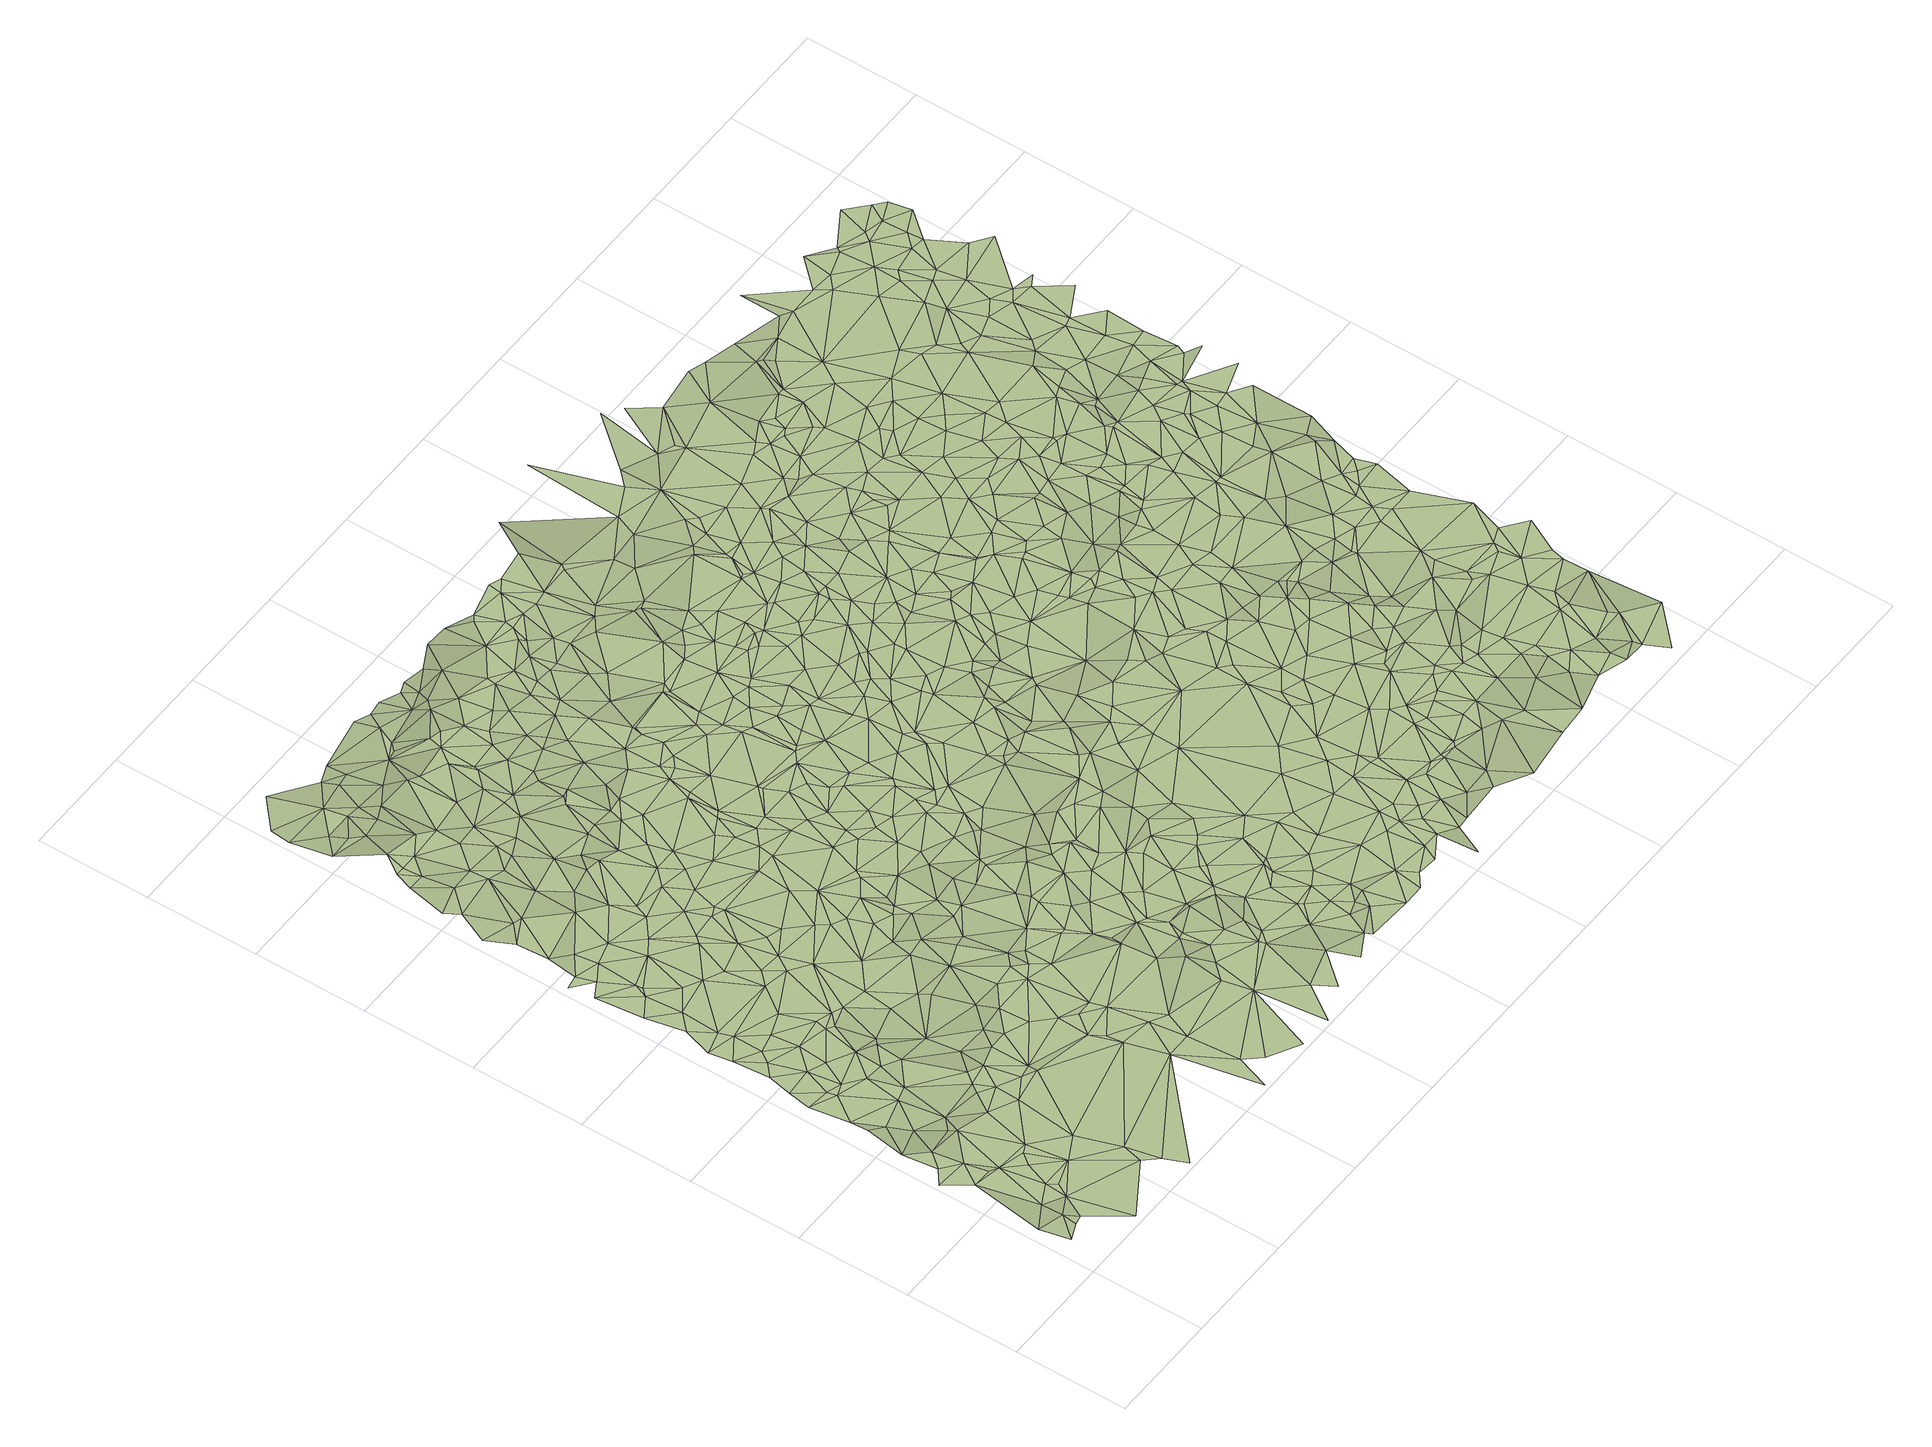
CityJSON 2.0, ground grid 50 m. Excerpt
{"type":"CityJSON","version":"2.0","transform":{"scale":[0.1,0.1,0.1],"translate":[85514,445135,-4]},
"CityObjects":{
"terrain1":{"type":"TINRelief","geometry":[{"type":"CompositeSurface","lod":"2","boundaries":[[[0,1,2]],[[3,1,0]],[[4,2,1]],[[5,2,4]],[[3,6,1]],[[6,7,1]],[[4,1,7]],[[5,8,9]],[[8,10,9]],[[11,7,6]],[[5,4,12]],[[4,7,13]],[[14,8,5]],[[15,16,10]],[[12,4,13]],[[14,5,12]],[[15,10,8]],[[13,7,17]],[[14,12,8]],[[15,18,16]],[[16,19,20]],[[21,12,13]],[[22,17,7]],[[23,7,11]],[[22,13,17]],[[16,18,19]],[[15,8,24]],[[12,24,8]],[[25,20,19]],[[22,21,13]],[[21,26,12]],[[15,27,18]],[[15,24,27]],[[28,12,26]],[[29,25,30]],[[23,22,7]],[[22,26,21]],[[28,24,12]],[[25,19,31]],[[32,33,29]],[[19,18,31]],[[28,26,22]],[[32,29,30]],[[27,34,18]],[[30,25,31]],[[27,24,34]],[[18,34,31]],[[32,35,33]],[[36,33,35]],[[37,28,22]],[[32,30,38]],[[28,39,24]],[[39,34,24]],[[23,40,22]],[[41,36,42]],[[32,38,35]],[[37,22,40]],[[42,36,35]],[[30,31,43]],[[30,43,38]],[[44,31,34]],[[41,42,45]],[[23,46,40]],[[41,47,48]],[[49,35,38]],[[37,50,28]],[[28,50,39]],[[43,31,44]],[[51,34,39]],[[41,45,47]],[[52,53,48]],[[42,35,54]],[[52,48,47]],[[44,34,55]],[[42,54,45]],[[56,38,43]],[[54,35,49]],[[56,49,38]],[[51,55,34]],[[57,43,44]],[[58,53,59]],[[60,47,45]],[[59,53,52]],[[61,51,39]],[[60,45,54]],[[61,39,50]],[[56,43,57]],[[57,44,62]],[[63,58,64]],[[64,58,59]],[[44,55,65]],[[61,55,51]],[[66,54,49]],[[62,44,65]],[[37,67,50]],[[56,66,49]],[[68,47,60]],[[69,70,71]],[[63,64,72]],[[56,57,73]],[[63,72,69]],[[74,60,54]],[[73,57,62]],[[61,50,75]],[[76,52,47]],[[77,59,52]],[[61,78,55]],[[79,40,46]],[[79,46,80]],[[81,37,40]],[[64,59,82]],[[65,55,78]],[[72,64,83]],[[74,54,66]],[[84,56,73]],[[64,82,83]],[[68,60,74]],[[69,85,70]],[[61,75,78]],[[75,50,67]],[[56,86,66]],[[84,86,56]],[[62,65,87]],[[69,72,85]],[[68,76,47]],[[88,73,62]],[[77,82,59]],[[89,70,90]],[[65,78,87]],[[85,90,70]],[[77,52,76]],[[75,91,78]],[[84,73,88]],[[88,62,87]],[[72,83,92]],[[93,66,86]],[[93,74,66]],[[75,67,91]],[[68,74,93]],[[81,67,37]],[[92,83,82]],[[72,92,85]],[[94,86,84]],[[95,96,97]],[[78,91,98]],[[78,98,87]],[[89,99,95]],[[93,86,94]],[[100,97,96]],[[77,92,82]],[[85,101,90]],[[102,84,88]],[[102,94,84]],[[68,93,103]],[[104,89,90]],[[92,101,85]],[[88,87,105]],[[95,99,96]],[[106,107,100]],[[91,108,98]],[[109,77,76]],[[87,98,105]],[[81,40,79]],[[68,103,76]],[[110,107,106]],[[91,67,111]],[[104,99,89]],[[104,90,101]],[[112,92,77]],[[109,76,113]],[[108,105,98]],[[112,77,109]],[[114,93,94]],[[115,101,92]],[[116,117,110]],[[102,118,94]],[[102,88,119]],[[91,120,108]],[[116,110,106]],[[100,96,121]],[[103,113,76]],[[88,105,122]],[[106,100,121]],[[116,123,117]],[[114,103,93]],[[121,96,99]],[[115,92,112]],[[81,111,67]],[[114,94,118]],[[88,124,119]],[[125,109,113]],[[91,126,120]],[[127,117,123]],[[102,119,118]],[[91,111,126]],[[88,122,124]],[[108,128,105]],[[129,101,115]],[[116,106,130]],[[116,131,123]],[[125,112,109]],[[103,132,113]],[[133,104,101]],[[104,134,99]],[[115,112,135]],[[108,120,128]],[[127,123,131]],[[116,130,131]],[[125,113,132]],[[121,99,134]],[[106,121,130]],[[122,105,128]],[[129,133,101]],[[114,132,103]],[[136,137,138]],[[135,112,125]],[[136,127,139]],[[81,140,111]],[[114,118,141]],[[142,79,143]],[[144,115,135]],[[145,137,136]],[[144,129,115]],[[145,136,139]],[[104,146,134]],[[127,131,147]],[[118,119,148]],[[133,146,104]],[[125,132,149]],[[150,130,121]],[[151,126,111]],[[135,125,152]],[[153,81,79]],[[154,131,130]],[[150,121,134]],[[153,140,81]],[[129,155,133]],[[138,156,157]],[[119,124,158]],[[159,111,140]],[[127,147,139]],[[142,160,79]],[[122,128,161]],[[141,118,148]],[[137,156,138]],[[158,124,122]],[[162,128,120]],[[114,163,132]],[[132,164,149]],[[144,135,152]],[[162,120,126]],[[151,111,159]],[[153,79,160]],[[145,165,137]],[[125,149,166]],[[167,147,131]],[[154,167,131]],[[168,126,151]],[[169,150,134]],[[145,139,165]],[[170,130,150]],[[152,125,166]],[[153,159,140]],[[114,141,171]],[[129,172,155]],[[133,173,146]],[[154,130,170]],[[158,122,161]],[[119,158,148]],[[174,134,146]],[[144,172,129]],[[132,163,164]],[[156,175,157]],[[161,128,162]],[[139,147,176]],[[137,165,156]],[[155,177,133]],[[166,149,164]],[[144,152,178]],[[168,162,126]],[[168,151,159]],[[139,176,165]],[[169,134,174]],[[114,171,163]],[[179,153,160]],[[170,150,169]],[[152,166,178]],[[141,148,180]],[[179,159,153]],[[173,174,146]],[[133,177,173]],[[144,178,181]],[[182,167,154]],[[183,147,167]],[[183,176,147]],[[144,181,172]],[[182,154,170]],[[176,184,165]],[[185,158,161]],[[165,184,156]],[[155,172,186]],[[141,180,187]],[[141,188,171]],[[185,161,162]],[[189,190,142]],[[142,190,160]],[[158,191,148]],[[192,170,169]],[[155,186,177]],[[183,184,176]],[[141,187,188]],[[166,164,193]],[[180,148,191]],[[156,194,175]],[[192,169,174]],[[168,195,162]],[[182,170,192]],[[193,164,163]],[[173,196,174]],[[197,156,184]],[[198,167,182]],[[185,162,199]],[[200,158,185]],[[201,191,158]],[[173,177,196]],[[202,190,189]],[[203,179,160]],[[178,166,204]],[[205,172,181]],[[201,158,200]],[[195,199,162]],[[206,183,167]],[[207,168,159]],[[178,204,181]],[[163,171,208]],[[179,209,159]],[[197,194,156]],[[205,186,172]],[[183,210,184]],[[200,185,199]],[[211,187,180]],[[206,167,198]],[[192,174,212]],[[213,180,191]],[[177,214,196]],[[182,192,212]],[[171,188,208]],[[177,186,214]],[[174,196,215]],[[210,197,184]],[[216,191,201]],[[166,193,204]],[[217,199,195]],[[193,163,208]],[[217,200,199]],[[216,201,200]],[[207,195,168]],[[205,181,218]],[[219,188,187]],[[213,211,180]],[[203,160,190]],[[198,182,220]],[[206,210,183]],[[212,174,215]],[[196,214,215]],[[205,221,186]],[[222,194,197]],[[223,182,212]],[[224,214,186]],[[211,219,187]],[[216,225,191]],[[181,204,218]],[[219,208,188]],[[210,222,197]],[[223,220,182]],[[213,191,225]],[[224,186,221]],[[207,159,209]],[[222,226,194]],[[217,227,200]],[[216,200,227]],[[205,218,221]],[[228,206,198]],[[217,195,229]],[[203,230,179]],[[231,211,213]],[[231,219,211]],[[230,209,179]],[[214,232,215]],[[224,233,214]],[[234,193,208]],[[235,219,231]],[[236,222,210]],[[206,236,210]],[[228,198,237]],[[234,204,193]],[[233,232,214]],[[238,225,216]],[[223,212,239]],[[237,198,220]],[[217,229,227]],[[240,231,213]],[[241,208,219]],[[212,215,242]],[[236,226,222]],[[243,229,195]],[[238,216,227]],[[228,236,206]],[[207,243,195]],[[244,245,190]],[[240,213,225]],[[223,239,220]],[[218,246,221]],[[235,241,219]],[[242,215,232]],[[247,218,204]],[[224,221,248]],[[203,190,249]],[[250,235,231]],[[212,251,239]],[[240,225,238]],[[241,252,208]],[[220,239,253]],[[227,229,254]],[[212,242,251]],[[224,248,233]],[[247,204,234]],[[250,231,240]],[[203,249,230]],[[233,255,232]],[[237,220,253]],[[242,232,255]],[[247,256,218]],[[243,254,229]],[[256,246,218]],[[250,241,235]],[[228,257,236]],[[258,234,208]],[[228,237,257]],[[207,259,243]],[[258,208,252]],[[230,260,209]],[[261,227,254]],[[237,253,262]],[[236,263,226]],[[207,209,264]],[[265,238,227]],[[250,252,241]],[[240,238,266]],[[267,239,251]],[[233,268,255]],[[239,269,253]],[[242,255,270]],[[271,221,246]],[[230,249,272]],[[245,273,190]],[[249,190,274]],[[207,264,259]],[[237,262,257]],[[271,248,221]],[[233,248,268]],[[275,254,243]],[[251,242,270]],[[259,264,243]],[[236,276,277]],[[236,278,276]],[[262,253,269]],[[209,260,264]],[[267,279,239]],[[280,227,261]],[[247,234,281]],[[230,272,260]],[[282,256,247]],[[236,257,278]],[[256,283,246]],[[265,227,280]],[[250,240,284]],[[267,251,270]],[[263,285,226]],[[239,279,269]],[[261,254,275]],[[266,238,286]],[[265,286,238]],[[236,277,263]],[[276,278,277]],[[284,240,266]],[[245,287,288]],[[258,281,234]],[[270,255,289]],[[257,262,290]],[[190,273,274]],[[289,255,268]],[[282,283,256]],[[243,264,291]],[[275,243,291]],[[249,274,272]],[[282,247,281]],[[290,262,269]],[[292,252,250]],[[272,293,260]],[[258,252,294]],[[271,246,283]],[[295,278,257]],[[296,264,260]],[[296,260,293]],[[297,268,248]],[[282,298,283]],[[245,288,273]],[[299,267,270]],[[272,300,293]],[[301,250,284]],[[302,264,296]],[[292,294,252]],[[299,279,267]],[[282,281,303]],[[282,303,298]],[[257,290,304]],[[271,283,298]],[[295,257,304]],[[272,274,300]],[[277,278,305]],[[265,306,286]],[[307,266,286]],[[271,297,248]],[[299,270,289]],[[301,292,250]],[[269,279,308]],[[309,281,258]],[[280,261,310]],[[261,275,310]],[[311,289,268]],[[277,312,263]],[[263,313,285]],[[307,284,266]],[[302,314,264]],[[258,294,315]],[[264,314,291]],[[265,280,316]],[[295,305,278]],[[296,293,317]],[[318,271,298]],[[309,258,315]],[[303,281,309]],[[290,269,319]],[[275,291,310]],[[293,300,317]],[[320,274,273]],[[302,296,321]],[[307,286,306]],[[311,268,297]],[[290,322,304]],[[299,308,279]],[[274,323,300]],[[312,313,263]],[[277,305,312]],[[269,308,319]],[[295,304,305]],[[318,297,271]],[[265,316,306]],[[299,289,311]],[[320,323,274]],[[290,319,322]],[[303,324,298]],[[302,325,314]],[[315,294,326]],[[327,301,284]],[[292,326,294]],[[296,317,321]],[[328,318,298]],[[316,280,310]],[[329,273,288]],[[302,321,325]],[[327,284,307]],[[309,315,330]],[[320,273,329]],[[331,291,314]],[[332,303,309]],[[312,333,313]],[[310,291,331]],[[304,322,334]],[[335,336,288]],[[328,297,318]],[[323,337,300]],[[328,298,324]],[[311,297,338]],[[339,308,299]],[[300,337,317]],[[340,315,326]],[[341,319,308]],[[304,342,305]],[[343,324,303]],[[292,344,326]],[[301,345,292]],[[340,330,315]],[[299,311,346]],[[332,309,330]],[[332,343,303]],[[307,306,347]],[[348,322,319]],[[312,305,349]],[[350,323,320]],[[336,329,288]],[[351,338,297]],[[339,341,308]],[[321,317,337]],[[328,351,297]],[[304,334,342]],[[306,316,347]],[[312,352,333]],[[346,311,338]],[[348,334,322]],[[339,299,346]],[[316,310,353]],[[327,345,301]],[[305,342,349]],[[327,307,354]],[[340,326,344]],[[312,349,355]],[[356,320,329]],[[292,345,344]],[[321,357,325]],[[358,314,325]],[[350,337,323]],[[312,355,352]],[[351,359,338]],[[307,347,360]],[[307,360,354]],[[328,359,351]],[[356,350,320]],[[361,319,341]],[[362,321,337]],[[316,353,347]],[[331,314,358]],[[363,332,330]],[[310,331,364]],[[339,361,341]],[[348,319,361]],[[365,330,340]],[[353,310,364]],[[346,338,366]],[[362,357,321]],[[336,367,329]],[[368,363,330]],[[359,366,338]],[[355,369,352]],[[350,362,337]],[[353,370,347]],[[368,330,365]],[[371,339,346]],[[372,324,343]],[[327,354,373]],[[374,342,334]],[[356,329,375]],[[376,349,342]],[[374,334,348]],[[372,343,332]],[[376,355,349]],[[357,377,325]],[[331,378,364]],[[327,373,345]],[[340,344,379]],[[336,380,381]],[[331,358,378]],[[353,364,370]],[[329,382,375]],[[358,325,377]],[[344,345,383]],[[329,367,382]],[[371,361,339]],[[373,354,360]],[[384,359,328]],[[385,346,366]],[[386,328,324]],[[363,372,332]],[[356,387,350]],[[336,381,367]],[[388,348,361]],[[389,346,385]],[[390,369,355]],[[365,340,379]],[[371,346,389]],[[391,357,362]],[[374,348,388]],[[374,392,342]],[[379,344,383]],[[370,364,393]],[[360,347,394]],[[368,372,363]],[[392,376,342]],[[393,364,378]],[[373,395,345]],[[347,370,394]],[[384,366,359]],[[345,395,383]],[[350,396,362]],[[356,375,397]],[[376,390,355]],[[373,360,398]],[[391,362,399]],[[368,365,400]],[[372,401,324]],[[356,397,387]],[[382,367,402]],[[389,385,403]],[[381,380,404]],[[375,382,397]],[[381,402,367]],[[350,387,396]],[[371,405,361]],[[368,400,372]],[[388,361,405]],[[386,384,328]],[[385,366,406]],[[360,394,398]],[[407,370,393]],[[399,362,396]],[[395,408,383]],[[401,386,324]],[[357,409,377]],[[365,379,410]],[[385,406,403]],[[391,411,357]],[[373,412,395]],[[365,410,400]],[[379,383,408]],[[358,377,409]],[[413,374,388]],[[413,392,374]],[[384,406,366]],[[387,397,414]],[[371,389,415]],[[373,398,412]],[[416,378,358]],[[416,393,378]],[[407,394,370]],[[381,417,402]],[[391,399,411]],[[382,402,418]],[[419,388,405]],[[371,415,405]],[[395,412,408]],[[397,382,418]],[[387,414,396]],[[379,408,410]],[[357,411,409]],[[413,388,419]],[[381,404,417]],[[376,420,390]],[[421,376,392]],[[422,389,403]],[[400,410,423]],[[402,417,418]],[[372,400,424]],[[425,414,397]],[[426,406,384]],[[427,407,393]],[[428,358,409]],[[413,421,392]],[[372,424,401]],[[425,397,418]],[[386,426,384]],[[419,405,429]],[[414,430,396]],[[422,403,406]],[[399,396,431]],[[422,415,389]],[[424,400,423]],[[399,431,411]],[[410,408,432]],[[401,433,434]],[[427,393,416]],[[401,434,386]],[[421,420,376]],[[413,419,435]],[[401,424,433]],[[436,405,415]],[[411,437,409]],[[426,438,406]],[[423,410,432]],[[386,434,426]],[[428,439,358]],[[416,358,439]],[[440,398,394]],[[425,441,414]],[[414,441,430]],[[404,442,417]],[[440,412,398]],[[429,405,436]],[[431,396,430]],[[418,417,442]],[[435,419,429]],[[443,408,412]],[[422,406,438]],[[411,431,437]],[[424,444,433]],[[407,445,394]],[[434,433,446]],[[404,447,442]],[[409,437,448]],[[413,449,421]],[[434,450,426]],[[428,409,448]],[[413,435,449]],[[446,433,444]],[[432,408,443]],[[451,425,418]],[[426,452,438]],[[453,435,429]],[[454,436,415]],[[427,445,407]],[[422,455,415]],[[421,456,420]],[[453,429,436]],[[422,438,457]],[[454,415,455]],[[427,416,458]],[[424,423,459]],[[434,446,450]],[[426,450,452]],[[451,441,425]],[[423,432,459]],[[431,430,460]],[[441,460,430]],[[451,418,442]],[[461,442,447]],[[440,394,445]],[[416,439,458]],[[431,462,437]],[[440,463,412]],[[428,464,439]],[[465,449,435]],[[466,443,412]],[[422,457,455]],[[424,467,444]],[[428,448,464]],[[466,412,463]],[[421,468,456]],[[462,448,437]],[[469,435,453]],[[470,421,449]],[[427,458,445]],[[471,453,436]],[[446,444,467]],[[469,465,435]],[[457,438,472]],[[446,473,450]],[[474,468,421]],[[475,432,443]],[[471,436,454]],[[470,474,421]],[[465,470,449]],[[472,438,452]],[[451,476,441]],[[459,432,475]],[[441,476,460]],[[424,477,467]],[[431,460,462]],[[464,448,462]],[[424,459,477]],[[468,478,456]],[[446,467,473]],[[469,453,471]],[[450,479,452]],[[461,480,442]],[[450,473,479]],[[457,481,455]],[[458,439,482]],[[440,483,463]],[[484,475,443]],[[482,439,464]],[[484,443,466]],[[474,478,468]],[[465,485,470]],[[440,445,486]],[[469,485,465]],[[487,451,442]],[[440,486,483]],[[454,455,488]],[[489,480,461]],[[472,452,479]],[[471,454,490]],[[485,474,470]],[[457,472,481]],[[458,491,445]],[[492,460,476]],[[493,473,467]],[[463,483,494]],[[492,462,460]],[[477,495,467]],[[487,442,480]],[[493,479,473]],[[466,463,496]],[[497,475,484]],[[497,459,475]],[[484,466,496]],[[486,445,498]],[[483,486,494]],[[499,478,474]],[[493,467,495]],[[500,477,459]],[[458,482,491]],[[472,479,501]],[[455,481,488]],[[502,476,451]],[[493,501,479]],[[490,454,488]],[[500,495,477]],[[469,503,485]],[[469,471,504]],[[463,494,496]],[[498,445,491]],[[485,499,474]],[[505,464,462]],[[489,506,480]],[[497,500,459]],[[507,492,476]],[[502,451,487]],[[486,508,494]],[[486,498,508]],[[471,490,504]],[[499,509,478]],[[505,482,464]],[[510,462,492]],[[469,504,503]],[[511,493,495]],[[512,487,480]],[[485,503,499]],[[472,501,513]],[[511,501,493]],[[481,472,514]],[[500,515,495]],[[497,484,516]],[[484,496,517]],[[512,480,506]],[[481,518,488]],[[502,507,476]],[[491,482,519]],[[484,517,516]],[[481,514,518]],[[520,521,506]],[[502,487,512]],[[498,491,522]],[[494,523,496]],[[497,524,500]],[[525,472,513]],[[499,503,526]],[[514,472,525]],[[508,523,494]],[[527,495,515]],[[498,522,508]],[[511,495,527]],[[505,462,510]],[[500,524,515]],[[512,506,528]],[[504,526,503]],[[529,513,501]],[[499,530,509]],[[531,488,518]],[[490,488,532]],[[507,510,492]],[[511,533,501]],[[499,526,530]],[[521,528,506]],[[504,490,532]],[[534,519,482]],[[497,535,524]],[[497,516,535]],[[531,518,514]],[[502,512,536]],[[533,529,501]],[[508,537,523]],[[517,496,538]],[[539,491,519]],[[504,540,526]],[[534,482,505]],[[541,537,508]],[[538,496,523]],[[512,528,542]],[[541,508,522]],[[522,491,539]],[[536,512,542]],[[531,543,488]],[[504,532,540]],[[531,514,544]],[[545,525,513]],[[532,488,543]],[[523,537,546]],[[502,547,507]],[[524,548,515]],[[549,516,517]],[[521,550,528]],[[545,513,529]],[[502,536,547]],[[527,515,548]],[[551,514,525]],[[549,535,516]],[[538,523,546]],[[526,552,530]],[[511,527,553]],[[541,522,539]],[[526,540,554]],[[555,550,521]],[[550,542,528]],[[524,535,556]],[[511,553,533]],[[534,557,519]],[[557,539,519]],[[558,531,544]],[[507,559,510]],[[533,560,529]],[[540,532,561]],[[545,551,525]],[[544,514,562]],[[558,543,531]],[[517,538,563]],[[538,546,564]],[[545,529,560]],[[541,565,537]],[[505,510,566]],[[567,536,542]],[[537,565,546]],[[549,517,568]],[[524,556,548]],[[561,532,543]],[[507,547,559]],[[526,554,569]],[[562,514,551]],[[526,569,552]],[[567,547,536]],[[570,541,539]],[[533,553,560]],[[549,571,535]],[[568,517,563]],[[561,543,558]],[[567,542,550]],[[545,560,551]],[[555,572,550]],[[538,564,563]],[[558,544,562]],[[573,539,557]],[[559,566,510]],[[535,574,556]],[[575,564,546]],[[527,548,576]],[[570,565,541]],[[527,576,553]],[[577,540,561]],[[535,571,574]],[[570,539,573]],[[578,534,505]],[[549,568,571]],[[579,554,540]],[[560,553,580]],[[555,581,572]],[[575,546,565]],[[567,582,547]],[[547,583,559]],[[563,564,584]],[[551,560,585]],[[567,550,586]],[[576,548,556]],[[578,557,534]],[[586,550,572]],[[568,563,587]],[[562,551,585]],[[582,583,547]],[[575,584,564]],[[588,580,553]],[[579,569,554]],[[579,540,577]],[[589,560,580]],[[590,566,559]],[[573,557,578]],[[563,584,587]],[[567,591,582]],[[576,588,553]],[[558,562,592]],[[569,593,552]],[[589,585,560]],[[556,574,594]],[[595,570,573]],[[561,558,596]],[[590,559,583]],[[597,505,566]],[[591,583,582]],[[576,556,594]],[[567,586,598]],[[567,598,591]],[[599,584,575]],[[599,587,584]],[[581,600,572]],[[586,572,601]],[[571,602,574]],[[570,603,565]],[[604,571,568]],[[562,585,592]],[[604,568,587]],[[603,575,565]],[[595,573,578]],[[588,605,580]],[[577,561,596]],[[606,587,599]],[[597,578,505]],[[572,600,601]],[[594,574,602]],[[590,607,566]],[[576,608,588]],[[589,580,605]],[[598,586,601]],[[609,599,575]],[[595,603,570]],[[558,592,596]],[[610,600,581]],[[589,611,585]],[[576,594,612]],[[604,602,571]],[[591,613,583]],[[604,587,606]],[[579,614,569]],[[588,608,605]],[[598,601,615]],[[609,575,603]],[[590,583,613]],[[616,606,599]],[[576,612,608]],[[569,614,593]],[[591,598,617]],[[592,585,618]],[[579,577,619]],[[597,566,607]],[[589,605,611]],[[616,599,609]],[[585,611,618]],[[601,600,620]],[[621,594,602]],[[594,622,612]],[[615,601,620]],[[595,578,623]],[[598,615,617]],[[590,624,607]],[[625,603,595]],[[621,622,594]],[[626,592,618]],[[604,627,602]],[[608,628,605]],[[577,596,629]],[[621,602,627]],[[608,612,628]],[[630,615,620]],[[631,606,616]],[[625,595,623]],[[626,632,592]],[[631,604,606]],[[577,629,619]],[[591,617,633]],[[596,592,632]],[[590,634,624]],[[626,618,632]],[[611,605,635]],[[591,633,613]],[[630,617,615]],[[636,620,600]],[[610,637,600]],[[579,619,614]],[[638,609,603]],[[590,613,634]],[[635,605,628]],[[638,616,609]],[[639,623,578]],[[640,578,597]],[[641,607,624]],[[618,611,642]],[[643,628,612]],[[597,607,641]],[[604,644,627]],[[621,627,645]],[[646,612,622]],[[596,632,647]],[[639,578,640]],[[629,596,647]],[[648,631,616]],[[630,620,636]],[[621,646,622]],[[642,611,635]],[[631,644,604]],[[632,618,649]],[[648,616,638]],[[643,635,628]],[[644,645,627]],[[630,650,617]],[[651,603,625]],[[646,643,612]],[[637,636,600]],[[632,649,647]],[[641,624,652]],[[629,647,653]],[[621,645,646]],[[651,625,623]],[[640,597,654]],[[597,641,655]],[[656,618,642]],[[624,634,652]],[[629,657,619]],[[656,649,618]],[[658,650,630]],[[659,633,617]],[[650,659,617]],[[653,647,649]],[[660,637,610]],[[658,630,636]],[[651,623,639]],[[638,603,661]],[[662,645,644]],[[654,597,655]],[[663,635,643]],[[648,664,631]],[[641,652,655]],[[663,642,635]],[[629,653,657]],[[664,644,631]],[[648,638,665]],[[651,661,603]],[[666,646,645]],[[639,640,667]],[[614,619,668]],[[669,659,650]],[[662,670,645]],[[646,671,643]],[[640,654,672]],[[673,634,613]],[[651,639,674]],[[662,644,664]],[[675,613,633]],[[656,642,663]],[[658,669,650]],[[648,665,664]],[[657,653,676]],[[663,643,671]],[[666,645,670]],[[657,668,619]],[[673,652,634]],[[654,655,672]],[[675,633,659]],[[674,639,667]],[[677,658,636]],[[678,653,649]],[[679,665,638]],[[677,636,637]],[[680,655,652]],[[662,664,670]],[[640,672,667]],[[681,659,669]],[[656,663,682]],[[660,683,637]],[[679,638,684]],[[685,684,638]],[[685,638,661]],[[678,676,653]],[[614,686,687]],[[656,688,649]],[[677,669,658]],[[675,673,613]],[[689,671,646]],[[666,690,646]],[[614,668,686]],[[657,676,668]],[[691,663,671]],[[677,637,683]],[[680,652,673]],[[674,667,692]],[[677,681,669]],[[681,693,659]],[[694,656,682]],[[666,670,695]],[[678,649,688]],[[696,682,663]],[[660,697,683]],[[690,689,646]],[[651,674,698]],[[693,675,659]],[[699,670,664]],[[696,663,691]],[[700,672,655]],[[678,668,676]],[[691,671,689]],[[651,701,661]],[[702,664,665]],[[703,655,680]],[[674,692,698]],[[694,688,656]],[[704,667,672]],[[666,695,690]],[[705,665,679]],[[704,692,667]],[[685,661,706]],[[699,695,670]],[[677,707,681]],[[694,682,696]],[[677,683,708]],[[709,673,675]],[[668,710,686]],[[679,684,711]],[[685,711,684]],[[700,655,703]],[[651,698,701]],[[702,699,664]],[[661,701,706]],[[681,707,693]],[[680,673,712]],[[700,704,672]],[[705,702,665]],[[691,689,713]],[[685,706,714]],[[690,715,689]],[[709,716,673]],[[693,717,675]],[[696,691,713]],[[718,668,678]],[[697,719,683]],[[699,720,695]],[[695,715,690]],[[677,708,707]],[[721,692,704]],[[685,714,711]],[[718,678,688]],[[705,679,711]],[[702,720,699]],[[721,698,692]],[[722,694,696]],[[709,675,723]],[[683,719,708]],[[707,717,693]],[[722,688,694]],[[716,712,673]],[[724,695,720]],[[713,689,715]],[[725,703,680]],[[701,726,706]],[[724,715,695]],[[727,710,668]],[[717,723,675]],[[725,680,712]],[[700,728,704]],[[701,698,726]],[[709,723,716]],[[714,706,729]],[[707,730,717]],[[707,708,730]],[[729,706,726]],[[711,714,729]],[[705,731,702]],[[702,732,720]],[[705,711,731]],[[722,733,688]],[[724,720,732]],[[718,688,733]],[[718,734,668]],[[735,696,713]],[[735,722,696]],[[697,736,719]],[[737,726,698]],[[716,738,712]],[[713,715,739]],[[740,700,703]],[[730,741,717]],[[721,737,698]],[[742,704,728]],[[721,704,742]],[[708,743,730]],[[744,728,700]],[[702,731,745]],[[734,727,668]],[[717,741,723]],[[740,703,725]],[[716,723,746]],[[702,745,732]],[[697,747,736]],[[727,748,710]],[[708,719,749]],[[731,711,750]],[[716,746,738]],[[724,751,715]],[[752,711,729]],[[753,729,726]],[[754,739,715]],[[740,744,700]],[[755,713,739]],[[708,749,743]],[[743,756,730]],[[730,756,741]],[[722,757,733]],[[725,712,758]],[[753,726,737]],[[742,728,744]],[[759,713,755]],[[731,750,745]],[[758,712,738]],[[760,737,721]],[[735,713,759]],[[761,757,722]],[[752,750,711]],[[718,733,762]],[[719,736,763]],[[761,722,735]],[[754,715,751]],[[760,721,742]],[[740,725,764]],[[724,732,765]],[[755,739,754]],[[749,719,763]],[[745,766,732]],[[718,762,734]],[[734,767,727]],[[752,729,753]],[[725,758,764]],[[759,755,754]],[[723,741,768]],[[738,746,769]],[[743,770,756]],[[771,753,737]],[[743,749,772]],[[773,745,750]],[[723,768,746]],[[740,774,744]],[[775,742,744]],[[773,766,745]],[[724,765,751]],[[776,733,757]],[[758,738,769]],[[747,777,736]],[[765,732,766]],[[756,778,741]],[[743,772,770]],[[763,736,777]],[[749,763,779]],[[761,776,757]],[[767,780,727]],[[740,764,781]],[[760,782,737]],[[752,753,771]],[[735,759,783]],[[760,742,775]],[[759,754,783]],[[775,744,774]],[[771,737,782]],[[761,735,783]],[[784,762,733]],[[749,779,772]],[[764,758,785]],[[786,769,746]],[[740,787,774]],[[788,734,762]],[[734,780,767]],[[740,781,787]],[[779,763,777]],[[784,733,776]],[[727,780,789]],[[764,785,781]],[[790,750,752]],[[786,746,768]],[[756,770,778]],[[747,791,777]],[[790,773,750]],[[741,778,768]],[[792,758,769]],[[747,793,791]],[[754,751,794]],[[785,758,792]],[[760,775,795]],[[773,796,766]],[[797,765,766]],[[783,754,794]],[[788,762,784]],[[798,752,771]],[[760,795,782]],[[786,799,769]],[[792,769,799]],[[800,751,765]],[[771,782,801]],[[797,766,796]],[[775,774,802]],[[787,802,774]],[[761,803,776]],[[761,783,803]],[[788,804,734]],[[790,796,773]],[[787,781,802]],[[777,791,805]],[[806,771,801]],[[807,784,776]],[[808,790,752]],[[779,809,772]],[[810,781,785]],[[800,794,751]],[[798,771,806]],[[810,785,792]],[[804,780,734]],[[779,777,809]],[[811,791,793]],[[808,752,798]],[[812,788,784]],[[813,765,797]],[[783,794,814]],[[813,800,765]],[[772,815,770]],[[786,768,816]],[[811,805,791]],[[786,816,799]],[[807,817,784]],[[818,811,793]],[[810,802,781]],[[807,776,819]],[[820,797,796]],[[803,783,814]],[[790,820,796]],[[795,775,821]],[[777,805,809]],[[778,816,768]],[[792,799,822]],[[812,784,817]],[[795,823,782]],[[814,794,824]],[[778,770,825]],[[806,801,826]],[[812,804,788]],[[776,803,827]],[[800,828,794]],[[798,806,826]],[[776,827,819]],[[775,802,829]],[[790,830,820]],[[810,792,822]],[[808,830,790]],[[807,819,817]],[[824,794,828]],[[782,831,801]],[[772,809,815]],[[812,817,832]],[[820,833,797]],[[810,834,802]],[[833,813,797]],[[811,835,805]],[[813,836,800]],[[808,798,837]],[[778,838,816]],[[818,835,811]],[[839,814,824]],[[840,803,814]],[[841,809,805]],[[798,826,837]],[[775,829,821]],[[836,828,800]],[[795,821,823]],[[770,815,825]],[[826,801,831]],[[804,842,780]],[[843,799,816]],[[841,805,844]],[[778,825,838]],[[782,823,831]],[[829,802,834]],[[844,805,835]],[[822,799,843]],[[832,817,845]],[[817,819,845]],[[810,822,846]],[[820,830,833]],[[810,847,834]],[[812,832,848]],[[808,849,830]],[[840,814,839]],[[812,848,804]],[[850,851,818]],[[837,826,852]],[[810,846,847]],[[845,819,827]],[[808,837,849]],[[853,824,828]],[[833,836,813]],[[854,827,803]],[[826,831,852]],[[841,855,809]],[[816,838,856]],[[829,834,847]],[[818,851,835]],[[837,852,857]],[[855,815,809]],[[858,839,824]],[[816,856,859]],[[840,854,803]],[[836,860,828]],[[832,845,848]],[[849,861,830]],[[833,830,862]],[[825,856,838]],[[849,837,857]],[[843,816,859]],[[846,822,863]],[[858,824,853]],[[862,830,861]],[[853,828,860]],[[847,846,863]],[[804,864,842]],[[849,857,865]],[[866,845,827]],[[867,857,852]],[[833,868,836]],[[821,869,823]],[[870,841,844]],[[871,840,839]],[[872,848,845]],[[821,829,873]],[[849,865,861]],[[852,831,874]],[[875,804,848]],[[829,847,876]],[[870,844,835]],[[823,869,831]],[[822,843,877]],[[870,855,841]],[[866,827,854]],[[836,868,860]],[[878,825,815]],[[879,856,825]],[[833,862,868]],[[822,877,863]],[[880,865,857]],[[875,864,804]],[[871,854,840]],[[881,859,856]],[[882,815,855]],[[847,863,876]],[[871,839,858]],[[867,852,874]],[[862,861,883]],[[872,845,866]],[[843,859,881]],[[821,873,869]],[[884,861,865]],[[870,835,851]],[[880,857,867]],[[872,875,848]],[[858,853,885]],[[873,829,886]],[[879,825,878]],[[829,876,886]],[[853,860,887]],[[874,831,869]],[[879,881,856]],[[862,888,868]],[[882,878,815]],[[880,884,865]],[[868,889,860]],[[862,883,888]],[[884,890,861]],[[870,882,855]],[[861,890,883]],[[853,887,885]],[[891,877,843]],[[892,876,863]],[[860,889,887]],[[873,893,869]],[[872,894,875]],[[892,863,877]],[[868,888,889]],[[880,867,895]],[[872,896,894]],[[879,878,881]],[[858,885,897]],[[871,858,897]],[[871,898,854]],[[867,874,895]],[[899,872,866]],[[866,854,898]],[[888,883,890]],[[899,896,872]],[[900,874,869]],[[875,901,864]],[[882,902,878]],[[900,869,893]],[[880,903,884]],[[886,876,904]],[[885,887,897]],[[895,874,900]],[[905,881,878]],[[892,906,876]],[[892,877,891]],[[843,881,907]],[[880,895,903]],[[884,908,890]],[[891,843,907]],[[871,897,898]],[[889,909,887]],[[904,876,906]],[[873,886,910]],[[873,910,893]],[[899,866,898]],[[911,875,894]],[[912,878,902]],[[888,913,889]],[[897,887,909]],[[911,894,896]],[[888,890,913]],[[884,903,908]],[[912,905,878]],[[911,901,875]],[[900,893,914]],[[915,906,892]],[[899,911,896]],[[892,891,916]],[[905,907,881]],[[886,904,910]],[[903,895,917]],[[889,913,909]],[[895,900,918]],[[890,908,919]],[[915,892,916]],[[920,904,906]],[[920,906,915]],[[893,910,921]],[[917,895,918]],[[903,917,908]],[[893,922,914]],[[899,898,923]],[[898,897,924]],[[891,907,916]],[[890,919,913]],[[893,921,922]],[[900,914,918]],[[917,925,908]],[[897,909,926]],[[911,927,901]],[[920,915,928]],[[919,908,925]],[[899,929,911]],[[930,915,916]],[[898,924,923]],[[931,904,920]],[[930,928,915]],[[931,910,904]],[[917,932,925]],[[909,913,933]],[[924,897,926]],[[920,928,934]],[[917,918,935]],[[919,936,913]],[[937,918,914]],[[919,925,932]],[[938,914,922]],[[919,932,936]],[[939,921,910]],[[911,929,927]],[[937,914,938]],[[934,928,930]],[[926,909,933]],[[917,940,932]],[[922,921,939]],[[941,920,934]],[[937,935,918]],[[917,935,940]],[[913,936,933]],[[924,942,923]],[[899,923,943]],[[941,931,920]],[[931,944,910]],[[899,945,929]],[[936,932,946]],[[944,939,910]],[[947,938,922]],[[924,926,942]],[[927,929,948]],[[947,922,939]],[[936,946,933]],[[949,935,937]],[[949,937,938]],[[942,926,950]],[[941,944,931]],[[951,932,940]],[[932,952,946]],[[899,943,945]],[[953,940,935]],[[949,938,947]],[[926,933,954]],[[923,942,955]],[[951,952,932]],[[956,948,929]],[[950,926,957]],[[933,946,954]],[[958,939,944]],[[949,953,935]],[[941,958,944]],[[947,939,959]],[[926,954,957]],[[960,951,940]],[[942,950,961]],[[953,960,940]],[[952,954,946]],[[949,947,959]],[[956,929,945]],[[943,923,955]],[[962,959,939]],[[949,963,953]],[[962,939,958]],[[950,957,961]],[[957,954,964]],[[949,959,963]],[[960,965,951]],[[942,961,955]],[[953,965,960]],[[953,963,965]],[[966,952,951]],[[967,957,964]],[[968,954,952]],[[956,945,969]],[[964,954,968]],[[967,961,957]],[[966,951,965]],[[970,963,959]],[[971,965,963]],[[966,972,952]],[[956,969,973]],[[972,968,952]],[[943,974,945]],[[943,955,975]],[[967,964,976]],[[945,974,969]],[[977,961,967]],[[978,955,961]],[[976,964,968]],[[979,971,963]],[[980,966,965]],[[943,975,974]],[[971,980,965]],[[975,955,978]],[[977,967,976]],[[972,981,968]],[[982,972,966]],[[969,983,973]],[[977,984,961]],[[976,968,981]],[[978,961,984]],[[969,974,983]],[[982,966,980]],[[985,974,975]],[[985,975,978]],[[986,981,972]],[[982,986,972]],[[977,976,987]],[[973,983,988]],[[989,985,978]],[[976,981,990]],[[977,987,984]],[[989,978,984]],[[974,991,983]],[[987,976,990]],[[992,974,985]],[[991,988,983]],[[992,985,989]],[[993,990,981]],[[992,991,974]],[[994,987,990]],[[995,988,991]],[[996,989,984]],[[992,989,997]],[[998,984,987]],[[995,999,988]],[[992,1000,991]],[[996,997,989]],[[995,991,1001]],[[992,997,1000]],[[1000,1001,991]],[[996,984,998]],[[995,1001,1002]],[[995,1002,999]],[[1003,1000,997]],[[1003,1001,1000]],[[1004,1002,1001]],[[1003,1004,1001]]]}]}
},
"vertices":[
[71,150,27],[144,240,41],[30,270,42],[144,180,27],[149,340,29],[83,600,34],[186,190,27],[237,290,27],[148,700,32],[2,710,35],[68,760,35],[307,20,27],[210,580,29],[245,390,28],[171,600,31],[124,830,35],[46,910,38],[272,350,27],[190,960,10],[136,1050,26],[79,1090,32],[286,500,28],[391,390,28],[548,170,27],[276,820,27],[76,1170,27],[324,550,29],[257,850,22],[364,570,28],[45,1340,30],[159,1290,29],[273,1090,24],[148,1330,30],[64,1440,29],[310,900,16],[190,1450,29],[88,1550,28],[505,450,26],[213,1310,29],[415,780,27],[570,260,26],[72,1710,28],[143,1600,28],[295,1250,27],[341,1110,23],[178,1650,27],[603,110,27],[178,1780,28],[54,1810,29],[268,1420,29],[536,720,27],[473,870,27],[158,1840,28],[97,1940,29],[280,1550,29],[501,910,26],[379,1360,28],[373,1240,29],[59,2110,30],[167,2010,28],[265,1670,29],[541,830,26],[448,1200,27],[37,2320,29],[153,2170,28],[539,960,27],[409,1520,29],[696,750,29],[368,1710,29],[108,2360,28],[81,2440,29],[20,2430,28],[178,2230,29],[460,1320,24],[420,1570,29],[635,780,27],[455,1830,28],[343,2040,28],[603,930,25],[1054,390,26],[645,10,27],[1002,570,26],[268,2080,28],[179,2200,29],[485,1340,19],[188,2410,28],[440,1500,29],[622,1050,12],[595,1190,18],[107,2580,19],[174,2510,28],[696,790,27],[327,2280,28],[490,1550,28],[538,1530,28],[96,2720,21],[170,2790,26],[30,2830,31],[698,960,25],[211,2780,24],[80,2960,50],[292,2440,28],[635,1380,26],[566,1810,29],[349,2630,28],[755,1040,21],[155,3050,72],[23,3010,74],[779,960,25],[428,2000,28],[53,3180,83],[956,700,26],[489,2160,28],[512,1890,29],[652,1750,29],[398,2330,28],[126,3180,82],[81,3260,81],[650,1510,29],[753,1340,29],[881,920,26],[292,2990,38],[848,1140,11],[119,3260,82],[785,1300,23],[574,2040,28],[961,840,26],[143,3350,80],[875,1050,25],[484,2400,28],[269,3060,59],[192,3260,82],[609,1880,29],[454,2550,29],[359,2820,19],[514,2190,28],[56,3540,28],[130,3610,27],[29,3720,16],[204,3490,41],[991,640,26],[770,1610,28],[1185,160,27],[1131,10,27],[591,2300,28],[157,3540,38],[440,2700,19],[286,3320,82],[904,1480,25],[660,1970,29],[368,2970,30],[1023,790,26],[629,2200,28],[1140,550,27],[346,3160,80],[509,2460,28],[235,3710,27],[38,3810,14],[947,1330,18],[1112,720,28],[1166,390,25],[973,1130,23],[1057,1050,26],[817,1860,28],[729,1950,29],[253,3610,30],[684,2180,28],[347,3270,82],[1092,790,28],[445,2990,29],[444,3060,40],[852,1810,28],[644,2440,28],[551,2720,28],[536,2860,14],[160,3920,29],[293,3500,47],[619,2710,28],[674,2220,28],[1213,510,28],[916,1570,29],[702,2330,28],[451,3170,73],[358,3530,45],[310,3600,36],[1072,1140,25],[713,2510,28],[949,1680,29],[915,1780,28],[1247,90,27],[1498,320,28],[989,1490,28],[529,3030,29],[906,2040,28],[349,3800,14],[1170,1020,28],[611,2790,14],[368,3730,26],[510,3290,81],[1123,1090,26],[1126,1190,21],[1051,1370,17],[1382,10,32],[1470,450,28],[921,2190,27],[766,2420,28],[500,3510,75],[1400,860,36],[965,1950,28],[1417,710,33],[454,3590,35],[1032,1650,28],[627,3080,31],[1081,1600,20],[701,2680,28],[716,2830,12],[1102,1380,14],[1172,1140,25],[862,2360,27],[1028,1800,28],[626,3250,76],[815,2510,27],[428,3740,26],[638,3160,45],[789,2610,28],[1159,1460,24],[429,3830,15],[1265,1200,25],[537,3480,80],[1321,1080,28],[1481,620,43],[1066,1670,33],[759,2830,22],[831,2760,28],[1013,2190,29],[1088,1720,27],[576,3650,30],[653,3430,82],[1220,1470,23],[693,3160,41],[1188,1560,27],[1113,1860,28],[781,2980,22],[1385,980,27],[1531,0,34],[1640,160,35],[973,2430,29],[1023,2260,29],[899,2710,29],[1532,520,29],[1204,1750,28],[809,3010,23],[1131,1890,29],[692,3320,80],[1341,1080,28],[849,2820,28],[1009,2360,29],[702,3500,81],[1180,2030,28],[1408,910,28],[1555,700,27],[1401,1240,26],[696,3340,81],[689,3770,30],[1527,880,28],[1392,1340,18],[1311,1570,28],[814,3130,30],[916,2830,28],[810,3270,61],[847,3020,22],[1069,2620,29],[1594,590,27],[1722,420,27],[1713,450,27],[1454,1130,27],[622,3660,31],[654,3690,29],[717,3560,80],[842,3170,32],[1408,1280,25],[1159,2210,28],[1092,2320,28],[1050,2470,29],[1321,1690,22],[664,3870,25],[1343,1490,17],[1696,70,33],[1811,210,41],[957,2920,13],[826,3350,80],[1510,1080,31],[1340,1850,28],[1583,710,28],[1267,1980,29],[769,3550,80],[1600,780,27],[1106,2730,29],[1081,2490,29],[998,3050,18],[1689,590,28],[1351,1750,27],[1566,860,28],[1157,2330,28],[842,3490,82],[845,3650,70],[1449,1520,14],[1453,1550,20],[955,3210,31],[1237,2190,29],[1577,1250,25],[1056,2890,28],[828,3720,38],[728,3840,26],[1613,1010,32],[1277,2040,29],[1548,1400,19],[1704,760,37],[1096,2630,29],[965,3290,47],[1763,470,28],[1709,780,32],[876,3400,80],[1758,550,42],[1268,2440,29],[1668,950,30],[1355,1960,28],[1485,1690,26],[1211,2620,29],[1892,340,31],[1312,2150,28],[1645,1170,27],[1314,2330,28],[797,3850,27],[970,3450,80],[1870,90,30],[1977,150,30],[1813,720,30],[1137,2800,29],[1047,3160,27],[1408,2030,29],[1012,3230,32],[945,3590,81],[1270,2420,29],[1434,1940,28],[1528,1850,27],[1139,2960,24],[1609,1450,14],[1006,3400,76],[885,3690,61],[1864,620,29],[1164,2750,29],[880,3810,30],[1626,1340,26],[1552,1650,27],[916,3750,38],[1951,440,29],[1823,920,31],[1795,1120,29],[1212,2790,29],[1578,1630,24],[1124,3270,28],[1843,750,31],[1389,2300,28],[1716,1320,26],[1458,2180,28],[1247,2860,28],[2023,250,27],[1420,2220,28],[932,3830,30],[1666,1380,25],[1189,3160,24],[1451,2390,29],[1607,1730,26],[1084,3520,81],[1966,420,29],[1037,3730,67],[1827,1060,29],[1733,1200,28],[1568,2020,29],[1993,120,27],[2097,210,31],[2037,350,28],[1557,1920,27],[1370,2750,29],[1234,2950,28],[1461,2650,29],[1962,570,30],[1134,3390,58],[1244,3000,26],[1027,3810,32],[1892,850,31],[1091,3560,82],[1741,1310,25],[1765,1520,11],[1583,1840,25],[2044,660,30],[2055,450,30],[1671,1690,27],[1914,830,30],[1524,2200,28],[1497,2430,29],[2086,270,28],[1247,2990,27],[2195,110,27],[1197,3300,31],[1391,2810,29],[1818,1450,25],[1640,1890,26],[1916,1090,30],[1594,2050,29],[1976,920,30],[1686,1860,25],[1182,3500,80],[2030,610,31],[1310,3150,15],[1927,1330,25],[2148,280,31],[2153,340,25],[1203,3410,60],[1141,3870,29],[1221,3660,81],[1453,3010,29],[1605,2170,29],[1606,2370,29],[2124,490,30],[1448,2730,29],[1885,1420,26],[1980,1150,27],[1288,3410,48],[2071,670,31],[2104,800,29],[1713,2110,28],[1521,2440,29],[1502,2630,29],[1279,3500,73],[1370,3290,28],[2021,950,30],[1452,2840,28],[1992,1230,31],[1902,1750,22],[2182,550,30],[2305,240,27],[1812,2050,29],[1597,2470,29],[2002,1480,26],[1601,2590,29],[2286,110,28],[2078,1010,31],[1319,3580,80],[1578,2700,29],[2334,420,30],[1588,2780,28],[1330,3410,46],[1417,3240,23],[1493,3030,29],[1237,3860,40],[1471,2990,28],[1999,1370,26],[1788,2300,29],[2247,740,32],[2349,160,28],[2202,860,33],[1897,1830,26],[2097,1120,33],[1334,3550,79],[1852,2000,29],[1719,2520,29],[1298,3770,79],[1419,3490,58],[1357,3630,81],[1445,3430,40],[1653,2900,28],[1657,2600,29],[1363,3670,82],[1801,2150,28],[2281,580,30],[1772,2360,29],[1326,3790,79],[1662,2760,28],[2469,220,28],[1636,3040,28],[2157,1320,33],[1930,1780,25],[1836,2120,28],[1436,3640,80],[1987,1750,15],[2449,380,30],[1667,3160,23],[2436,150,29],[1557,3390,30],[2131,1520,26],[2319,720,33],[1756,2640,29],[2008,1810,25],[1764,2510,29],[2005,1970,25],[1909,2280,29],[2099,1550,25],[1475,3770,81],[1875,2380,29],[1703,2780,27],[2513,460,29],[1507,3630,79],[1620,3440,30],[2339,1260,33],[2546,220,28],[2485,650,33],[2085,1790,15],[1484,3830,80],[2454,870,33],[1858,2640,28],[2518,370,28],[1810,2870,29],[1774,3000,29],[1908,2450,29],[2019,2220,28],[2032,2170,30],[1695,3080,28],[2229,1460,29],[2549,30,44],[2622,170,27],[2196,1660,19],[2114,1950,23],[1960,2410,29],[1799,2920,28],[1575,3640,79],[1948,2550,28],[2581,310,26],[1853,2850,29],[1535,3810,81],[1752,3130,28],[1734,3340,21],[1915,2760,29],[2342,1380,33],[2001,2350,29],[2575,440,30],[2145,1800,12],[2134,2010,22],[2303,1550,26],[1665,3470,30],[2213,1700,15],[2626,360,26],[1767,3330,13],[1818,3090,28],[1898,2900,29],[2155,1930,26],[2599,640,32],[2041,2520,29],[2095,2250,28],[2699,310,25],[1922,2960,28],[1676,3830,82],[1991,2750,29],[1719,3650,67],[2672,170,35],[2068,2500,29],[2355,1440,31],[1847,3170,28],[2609,770,32],[1929,2880,29],[1801,3340,16],[1910,3080,28],[2205,2120,28],[2187,2030,23],[2302,1890,18],[2563,960,34],[2704,470,28],[2169,2220,28],[1731,3670,73],[2342,1730,26],[2161,2390,27],[2784,250,27],[2371,1590,26],[2156,2440,28],[2319,1920,22],[2134,2640,28],[1909,3460,25],[2580,1420,33],[1898,3550,29],[2039,2800,29],[2858,180,35],[2696,630,31],[2699,690,32],[2279,2070,26],[2049,2950,28],[2775,430,25],[2255,2150,29],[2082,2760,29],[2068,2930,28],[2685,870,33],[2732,620,31],[2096,3100,28],[1803,4010,28],[2200,2570,28],[2475,1660,26],[2094,3320,26],[2755,1240,31],[2834,450,25],[2322,2070,20],[2911,250,35],[2882,420,25],[2266,2470,27],[2511,1810,17],[2382,2320,31],[2201,2820,29],[2351,2160,31],[2758,1040,33],[2203,2770,28],[2440,2030,25],[2993,90,49],[2167,2970,28],[2244,2700,29],[2915,790,32],[2084,3660,30],[2884,440,25],[2417,2160,29],[2952,610,29],[2147,3080,28],[2056,3570,14],[2948,420,25],[2335,2560,28],[2280,2620,28],[2633,1620,28],[2813,980,32],[2597,1680,26],[2117,3110,28],[2322,2480,30],[2246,2820,28],[2132,3350,22],[2968,440,25],[2441,2290,30],[2160,3190,28],[2960,730,29],[2899,940,30],[2261,2930,28],[3081,390,27],[3157,350,35],[2548,2090,25],[2696,1590,31],[2754,1380,31],[2794,1110,32],[2274,3040,28],[2329,2820,28],[2462,2400,30],[2408,2520,31],[2417,2660,28],[2163,3220,28],[2493,2240,30],[2243,3210,28],[3005,590,28],[2738,1750,27],[2894,1080,30],[2204,3340,29],[2801,1340,31],[2893,1180,31],[2316,3110,29],[2219,3450,28],[3102,490,25],[3014,690,28],[3225,120,49],[2748,1970,22],[2498,2420,29],[2370,3000,29],[2581,2380,31],[2611,2210,30],[2501,2610,30],[2884,1520,29],[2289,3610,28],[3094,620,28],[2536,2530,30],[2441,2850,29],[2886,1430,30],[3071,970,29],[2779,1620,30],[3120,840,28],[2256,3410,27],[3186,490,25],[2361,3360,25],[2691,2160,29],[3003,1140,30],[3143,640,27],[2397,3070,26],[3233,300,50],[2713,2080,28],[2728,2040,27],[2226,3730,26],[2103,4090,29],[2432,3250,26],[2527,2830,26],[2571,2760,26],[2475,2920,26],[2851,1590,29],[3198,700,28],[2447,3220,27],[2632,2570,27],[2476,3070,25],[3366,130,50],[2931,1800,27],[2685,2440,27],[3040,1390,30],[2874,1840,27],[2744,2400,27],[3081,1250,30],[2980,1490,31],[2791,2300,27],[2828,1990,28],[3255,650,28],[3327,490,27],[3137,880,30],[2283,3790,30],[2839,2110,27],[3173,1060,30],[2606,2960,28],[2854,2030,27],[2617,2790,27],[3196,910,30],[3242,720,28],[2488,3380,28],[3405,370,34],[2694,2440,27],[2984,1750,27],[2538,3200,28],[3271,880,30],[2720,2580,28],[3160,1240,28],[2921,1930,27],[2440,3730,16],[3065,1480,26],[2908,2030,27],[3312,640,29],[2823,2310,28],[2830,2470,30],[2605,3270,26],[2524,3660,21],[2702,3050,26],[3508,290,26],[3004,1830,27],[3259,1020,26],[2716,2870,27],[3201,1370,29],[3351,730,29],[3117,1620,29],[3378,620,29],[3147,1460,30],[2871,2340,28],[3312,960,26],[3555,190,26],[2437,3990,81],[3478,490,26],[2957,2240,26],[2868,2730,25],[3012,2130,16],[3025,2030,30],[2766,2850,27],[2709,2930,27],[3386,700,26],[2634,3220,24],[3312,1170,28],[2725,2990,26],[3135,1760,28],[2685,3190,25],[2635,3430,26],[3526,400,26],[3243,1300,29],[2921,2640,26],[2896,2490,28],[2506,3700,24],[3477,880,24],[3359,1080,28],[3491,680,28],[3064,2040,25],[3504,590,27],[2971,2330,26],[3252,1450,25],[3208,1630,25],[2731,3280,27],[3604,350,24],[3521,820,20],[3545,470,26],[2630,3840,36],[3296,1390,19],[3186,1860,28],[2814,3030,27],[2718,3410,27],[3320,1260,25],[3420,990,27],[3280,1430,18],[2695,3460,26],[2520,3940,67],[3082,2300,23],[3675,220,27],[3395,1130,19],[3684,150,26],[2929,2860,27],[3224,1740,28],[3067,2440,27],[2992,2580,25],[3176,2130,20],[3440,1060,16],[2978,2740,27],[3192,1980,27],[3393,1440,17],[2921,3150,28],[2768,3720,16],[3708,310,21],[3177,2050,26],[2781,3390,27],[3162,2250,27],[3747,500,26],[3451,1340,21],[3775,190,19],[2788,3510,26],[3047,2640,27],[2904,3020,28],[3775,670,27],[3605,990,22],[2815,3410,27],[3784,150,20],[2881,3330,27],[3101,2440,25],[3441,1740,28],[3541,1290,26],[3400,1820,28],[2952,2980,28],[3740,820,26],[3252,2080,27],[2904,3290,27],[3039,2840,28],[3501,1590,21],[3172,2450,26],[3418,1950,28],[2835,3470,27],[3191,2600,29],[3464,1430,26],[3861,310,26],[3155,2670,27],[3284,2200,24],[3682,860,24],[3040,3070,28],[3019,3120,28],[3788,490,26],[2839,3870,32],[3685,1100,28],[3839,350,26],[2961,3430,27],[3535,1310,26],[3551,1400,26],[2944,3530,27],[3277,2350,23],[3834,50,19],[3998,210,26],[3295,2100,26],[3153,2910,28],[3078,3220,28],[3809,570,26],[3702,900,26],[3315,2200,24],[3144,3030,28],[3680,1030,28],[3189,2770,27],[3268,2460,27],[3254,2550,26],[3641,1370,27],[2917,3850,25],[3341,2330,23],[3109,3390,27],[3453,2190,24],[3291,2660,28],[3529,1930,27],[3984,540,3],[3161,3160,28],[2973,3530,27],[3566,1730,24],[3477,2090,27],[3038,3700,13],[3647,1480,25],[3722,1310,28],[3873,770,30],[3852,860,27],[3408,2260,24],[3879,900,27],[3965,640,25],[3353,2540,27],[3409,2350,23],[3217,2960,28],[3629,1680,14],[3312,2840,28],[3356,2560,27],[3320,2750,27],[3403,2530,27],[3799,1310,28],[3765,1380,26],[3558,1930,27],[3056,3680,21],[3512,2170,26],[3076,3640,25],[3301,3030,28],[3251,3230,28],[3172,3490,27],[3578,2120,27],[3066,3820,14],[3978,700,25],[3536,2410,24],[3763,1610,26],[3950,930,27],[3774,1460,26],[4000,1080,27],[3520,2440,25],[3390,2830,27],[3776,1850,25],[3176,3700,24],[4052,850,27],[3533,2670,27],[3671,2110,27],[3822,1480,26],[3912,1310,27],[3567,2410,24],[3663,2280,25],[3558,2580,27],[3836,1570,26],[3755,1920,29],[3748,2060,28],[3387,3290,28],[3420,3210,28],[3589,2530,18],[3526,3070,29],[3273,3760,22],[3881,1530,26],[3319,3730,26],[3954,1490,26],[3917,1750,22],[3620,2540,19],[3608,2830,32],[3924,1580,26],[3711,2350,24],[3582,2690,27],[3742,2230,27],[3755,2210,27],[3863,1980,26],[3741,2440,25],[3958,1690,26],[3488,3190,29],[3566,3510,28],[3930,1800,13],[3493,3670,27],[3668,2720,27],[3845,2150,27],[3276,3940,20],[3853,2280,26],[3547,3120,28],[3761,2550,19],[3751,2690,27],[3850,2340,24],[3681,2870,27],[3640,3350,30],[3452,3730,27],[3625,3080,29],[4018,1840,14],[3919,2160,28],[3803,2460,25],[3656,3260,34],[4008,2100,29],[3874,2330,26],[3712,2910,34],[3891,2490,24],[3921,2590,23],[3715,3110,32],[3849,2850,28],[3548,3720,29],[4069,2210,28],[3995,2410,24],[3896,2700,27],[3571,3860,25],[3677,3610,28],[3676,3490,28],[3831,3080,29],[3794,3160,31],[3746,3390,30],[4061,2370,30],[4012,2450,24],[3891,2860,28],[3999,2600,23],[3664,3760,29],[3824,3290,28],[3717,3530,28],[4005,2770,26],[3888,3120,28],[3676,3780,28],[3799,3410,30],[3937,3070,29],[3771,3700,29],[3837,3550,28],[4039,2940,25],[3989,3100,28],[3802,3740,28],[3982,3390,29],[3899,3540,28],[4065,3330,29],[3841,3880,28],[3893,3610,28],[3885,3720,29],[3929,3800,28],[3999,3660,28],[3978,3760,28]
]}
